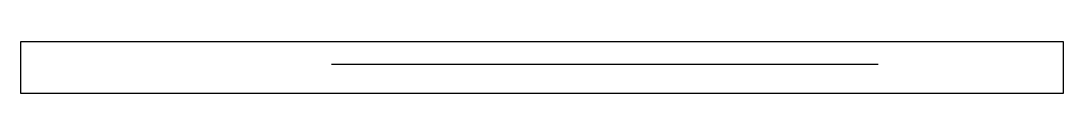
# Model space of a CAD drawing. Extents: x -1730 to -1133, y 395 to 424.
import ezdxf

# ---------------------------------------------------------------- set-up
doc = ezdxf.new("R2010")
doc.units = 0
for name, color, linetype in [('1', 1, 'Continuous'), ('14', 3, 'Continuous'), ('7', 7, 'Continuous')]:
    doc.layers.add(name, color=color, linetype=linetype)

msp = doc.modelspace()

# ---------------------------------------------------------------- linework, layer by layer
at = {"layer": '1'}
msp.add_lwpolyline([(-1729.517975, 394.544334), (-1729.517975, 424.43512), (-1709.658001, 424.43512), (-1690.353615, 424.43512), (-1674.432853, 424.43512), (-1656.326177, 424.43512), (-1636.252179, 424.43512), (-1620.037119, 424.43512), (-1602.930616, 424.43512), (-1585.024889, 424.43512), (-1566.412158, 424.43512), (-1547.184658, 424.43512), (-1527.434574, 424.43512), (-1507.254141, 424.43512), (-1486.735577, 424.43512), (-1465.971102, 424.43512), (-1445.052935, 424.43512), (-1424.074399, 424.43512), (-1403.125497, 424.43512), (-1382.299553, 424.43512), (-1361.688784, 424.43512), (-1341.385408, 424.43512), (-1321.481642, 424.43512), (-1302.069704, 424.43512), (-1283.241812, 424.43512), (-1265.090184, 424.43512), (-1247.707069, 424.43512), (-1231.184591, 424.43512), (-1215.615088, 424.43512), (-1196.497383, 424.43512), (-1179.456337, 424.43512), (-1164.710484, 424.43512), (-1149.838785, 424.43512), (-1135.27949, 424.43512), (-1132.618103, 424.43512), (-1132.618103, 408.868157), (-1132.618103, 394.544334), (-1152.478049, 394.544334), (-1171.78241, 394.544334), (-1187.703152, 394.544334), (-1205.809807, 394.544334), (-1225.883784, 394.544334), (-1242.098829, 394.544334), (-1259.205316, 394.544334), (-1277.111027, 394.544334), (-1295.723744, 394.544334), (-1314.951231, 394.544334), (-1334.701303, 394.544334), (-1354.881726, 394.544334), (-1375.400282, 394.544334), (-1396.164751, 394.544334), (-1417.082915, 394.544334), (-1438.061946, 394.544334), (-1459.010848, 394.544334), (-1479.836793, 394.544334), (-1500.447564, 394.544334), (-1520.750941, 394.544334), (-1540.654708, 394.544334), (-1560.066646, 394.544334), (-1578.894537, 394.544334), (-1597.046163, 394.544334), (-1614.429305, 394.544334), (-1630.951718, 394.544334), (-1646.52127, 394.544334), (-1665.638909, 394.544334), (-1682.679939, 394.544334), (-1697.425808, 394.544334), (-1712.297463, 394.544334), (-1726.856652, 394.544334)], close=True, dxfattribs=at)
at = {"layer": '14'}
msp.add_lwpolyline([(-1729.517975, 394.544334), (-1729.517975, 424.43512), (-1709.658001, 424.43512), (-1690.353615, 424.43512), (-1674.432853, 424.43512), (-1656.326177, 424.43512), (-1636.252179, 424.43512), (-1620.037119, 424.43512), (-1602.930616, 424.43512), (-1585.024889, 424.43512), (-1566.412158, 424.43512), (-1547.184658, 424.43512), (-1527.434574, 424.43512), (-1507.254141, 424.43512), (-1486.735577, 424.43512), (-1465.971102, 424.43512), (-1445.052935, 424.43512), (-1424.074399, 424.43512), (-1403.125497, 424.43512), (-1382.299553, 424.43512), (-1361.688784, 424.43512), (-1341.385408, 424.43512), (-1321.481642, 424.43512), (-1302.069704, 424.43512), (-1283.241812, 424.43512), (-1265.090184, 424.43512), (-1247.707069, 424.43512), (-1231.184591, 424.43512), (-1215.615088, 424.43512), (-1196.497383, 424.43512), (-1179.456337, 424.43512), (-1164.710484, 424.43512), (-1149.838785, 424.43512), (-1135.27949, 424.43512), (-1132.618103, 424.43512), (-1132.618103, 408.868157), (-1132.618103, 394.544334), (-1152.478049, 394.544334), (-1171.78241, 394.544334), (-1187.703152, 394.544334), (-1205.809807, 394.544334), (-1225.883784, 394.544334), (-1242.098829, 394.544334), (-1259.205316, 394.544334), (-1277.111027, 394.544334), (-1295.723744, 394.544334), (-1314.951231, 394.544334), (-1334.701303, 394.544334), (-1354.881726, 394.544334), (-1375.400282, 394.544334), (-1396.164751, 394.544334), (-1417.082915, 394.544334), (-1438.061946, 394.544334), (-1459.010848, 394.544334), (-1479.836793, 394.544334), (-1500.447564, 394.544334), (-1520.750941, 394.544334), (-1540.654708, 394.544334), (-1560.066646, 394.544334), (-1578.894537, 394.544334), (-1597.046163, 394.544334), (-1614.429305, 394.544334), (-1630.951718, 394.544334), (-1646.52127, 394.544334), (-1665.638909, 394.544334), (-1682.679939, 394.544334), (-1697.425808, 394.544334), (-1712.297463, 394.544334), (-1726.856652, 394.544334)], close=True, dxfattribs=at)
at = {"layer": '7'}
msp.add_line((-1551.534424, 411.350021), (-1238.583679, 411.350021), dxfattribs=at)

doc.saveas('drawing.dxf')
